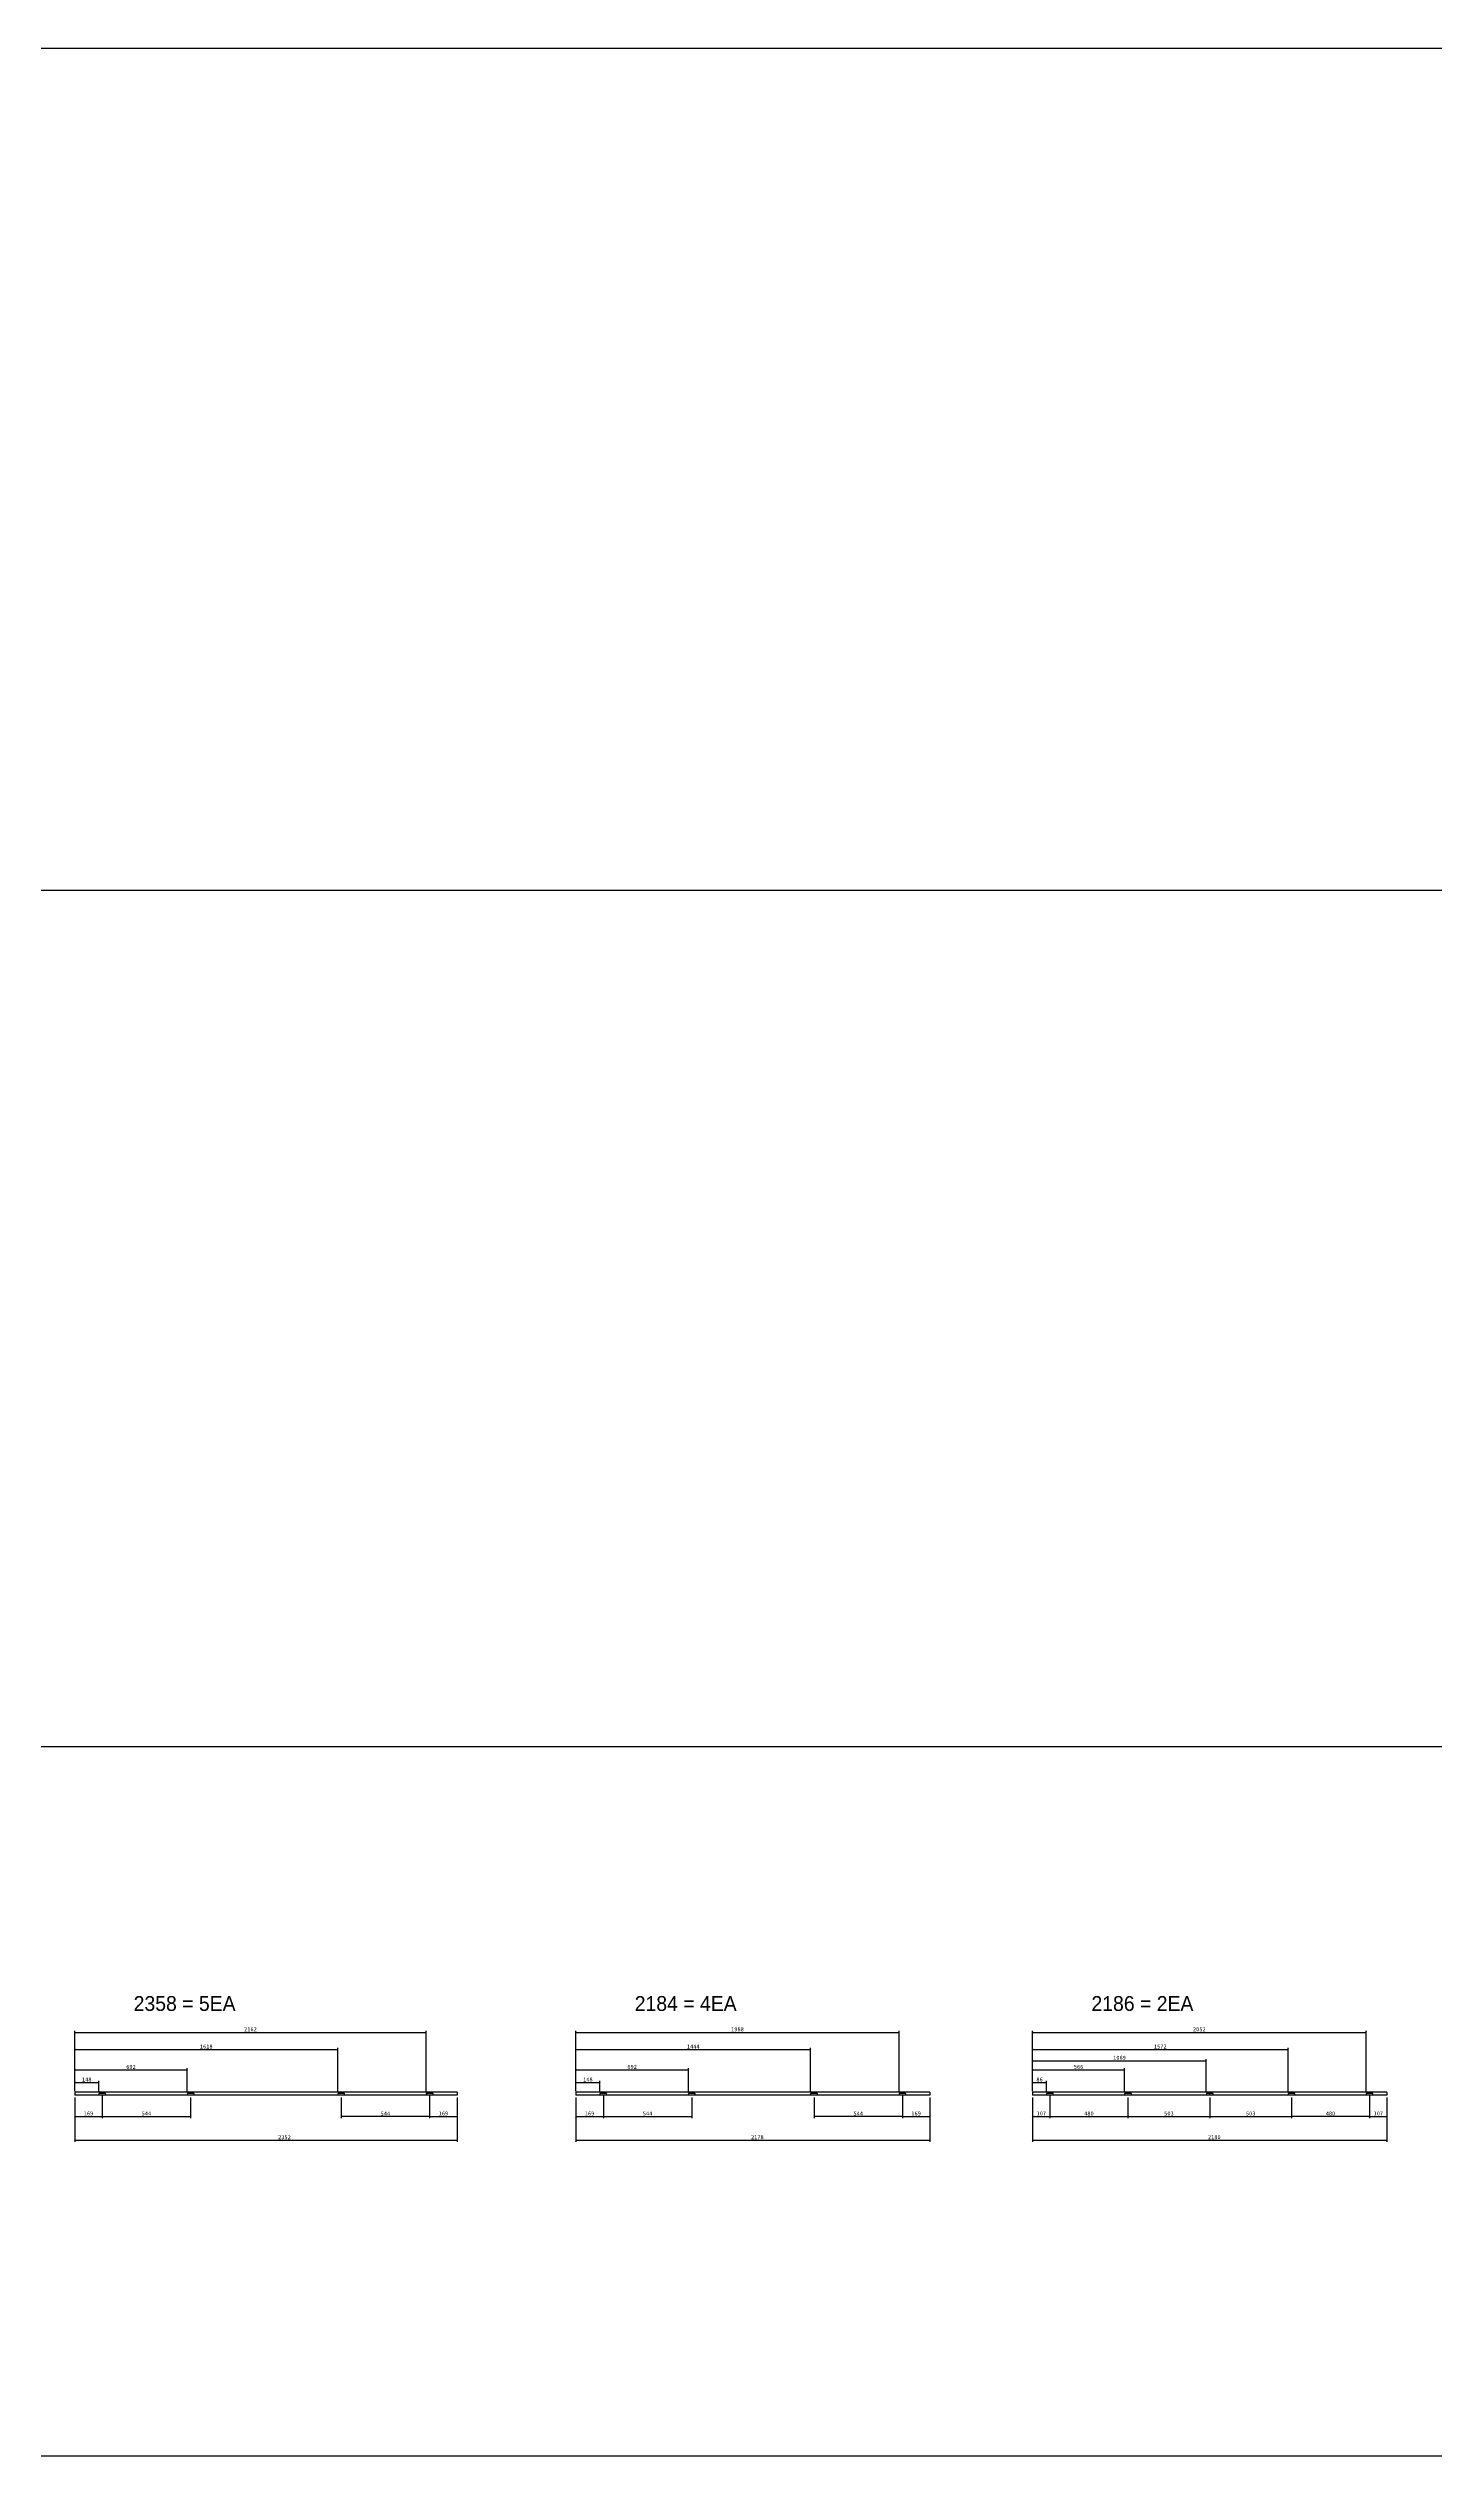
# Model space of a CAD drawing. Header units: millimetres. Extents: x -44117 to 256353, y -2095463 to 65325.
# Drawn here: x 121031 to 129561, y -1049997 to -1035185 of the extents above; entities that cross this region are included whole.
import ezdxf

# ---------------------------------------------------------------- set-up
doc = ezdxf.new("R2010")
doc.units = ezdxf.units.MM
doc.header["$LTSCALE"] = 10
doc.dimstyles.new('ISO-25', dxfattribs={"dimtxt": 2.5, "dimasz": 2.5, "dimexe": 1, "dimexo": 1, "dimtad": 1, "dimtxsty": 'Standard', "dimblk": 'ARCHTICK', "dimcen": 2.5, "dimadec": 0, "dimazin": 0, "dimtfac": 1, "dimtmove": 0, "dimatfit": 3, "dimfxl": 0, "dimarcsym": 0})

# ---------------------------------------------------------------- blocks, each defined once
blk = doc.blocks.new('_ArchTick')
at = {"color": 0, "linetype": 'ByBlock', "const_width": 0.15}
blk.add_lwpolyline([(-0.5, -0.5), (0.5, 0.5)], dxfattribs=at)
blk = doc.blocks.new('*D7047')
at = {"color": 0, "lineweight": -2}
for p, q in [((121194, -1047793), (121194, -1048066)), ((123546, -1047793), (123546, -1048066)), ((121194, -1048056), (123546, -1048056))]:
    blk.add_line(p, q, dxfattribs=at)
at = {"layer": 'Defpoints', "color": 0}
for p in [(121194, -1047778), (123546, -1047778), (123546, -1048056)]:
    blk.add_point(p, dxfattribs=at)
at = {"color": 0, "lineweight": -2, "xscale": 10, "yscale": 10, "zscale": 10, "rotation": 180}
blk.add_blockref('_ArchTick', (121194, -1048056), dxfattribs=at)
at = {"color": 0, "lineweight": -2, "xscale": 10, "yscale": 10, "zscale": 10}
blk.add_blockref('_ArchTick', (123546, -1048056), dxfattribs=at)
at = {"color": 0, "insert": (122484, -1048037), "char_height": 25, "attachment_point": 5}
blk.add_mtext('2352', dxfattribs=at)
blk = doc.blocks.new('*D7048')
at = {"color": 0, "lineweight": -2}
for p, q in [((121194, -1047793), (121194, -1047920)), ((121363, -1047782), (121363, -1047920)), ((121194, -1047910), (121363, -1047910))]:
    blk.add_line(p, q, dxfattribs=at)
at = {"layer": 'Defpoints', "color": 0}
for p in [(121194, -1047778), (121363, -1047767), (121363, -1047910)]:
    blk.add_point(p, dxfattribs=at)
at = {"color": 0, "lineweight": -2, "xscale": 10, "yscale": 10, "zscale": 10, "rotation": 180}
blk.add_blockref('_ArchTick', (121194, -1047910), dxfattribs=at)
at = {"color": 0, "lineweight": -2, "xscale": 10, "yscale": 10, "zscale": 10}
blk.add_blockref('_ArchTick', (121363, -1047910), dxfattribs=at)
at = {"color": 0, "insert": (121279, -1047891), "char_height": 25, "attachment_point": 5}
blk.add_mtext('169', dxfattribs=at)
blk = doc.blocks.new('*D7049')
at = {"color": 0, "lineweight": -2}
for p, q in [((123377, -1047782), (123377, -1047920)), ((123546, -1047793), (123546, -1047920)), ((123377, -1047910), (123546, -1047910))]:
    blk.add_line(p, q, dxfattribs=at)
at = {"layer": 'Defpoints', "color": 0}
for p in [(123377, -1047767), (123546, -1047778), (123546, -1047910)]:
    blk.add_point(p, dxfattribs=at)
at = {"color": 0, "lineweight": -2, "xscale": 10, "yscale": 10, "zscale": 10, "rotation": 180}
blk.add_blockref('_ArchTick', (123377, -1047910), dxfattribs=at)
at = {"color": 0, "lineweight": -2, "xscale": 10, "yscale": 10, "zscale": 10}
blk.add_blockref('_ArchTick', (123546, -1047910), dxfattribs=at)
at = {"color": 0, "insert": (123462, -1047891), "char_height": 25, "attachment_point": 5}
blk.add_mtext('169', dxfattribs=at)
blk = doc.blocks.new('*D7050')
at = {"color": 0, "lineweight": -2}
for p, q in [((121363, -1047792), (121363, -1047920)), ((121907, -1047792), (121907, -1047920)), ((121363, -1047910), (121907, -1047910))]:
    blk.add_line(p, q, dxfattribs=at)
at = {"layer": 'Defpoints', "color": 0}
for p in [(121363, -1047777), (121907, -1047777), (121907, -1047910)]:
    blk.add_point(p, dxfattribs=at)
at = {"color": 0, "lineweight": -2, "xscale": 10, "yscale": 10, "zscale": 10, "rotation": 180}
blk.add_blockref('_ArchTick', (121363, -1047910), dxfattribs=at)
at = {"color": 0, "lineweight": -2, "xscale": 10, "yscale": 10, "zscale": 10}
blk.add_blockref('_ArchTick', (121907, -1047910), dxfattribs=at)
at = {"color": 0, "insert": (121635, -1047891), "char_height": 25, "attachment_point": 5}
blk.add_mtext('544', dxfattribs=at)
blk = doc.blocks.new('*D7051')
at = {"color": 0, "lineweight": -2}
for p, q in [((122833, -1047792), (122833, -1047920)), ((123377, -1047792), (123377, -1047920)), ((123377, -1047910), (122833, -1047910))]:
    blk.add_line(p, q, dxfattribs=at)
at = {"layer": 'Defpoints', "color": 0}
for p in [(122833, -1047777), (123377, -1047777), (122833, -1047910)]:
    blk.add_point(p, dxfattribs=at)
at = {"color": 0, "lineweight": -2, "xscale": 10, "yscale": 10, "zscale": 10, "rotation": 180}
blk.add_blockref('_ArchTick', (122833, -1047910), dxfattribs=at)
at = {"color": 0, "lineweight": -2, "xscale": 10, "yscale": 10, "zscale": 10}
blk.add_blockref('_ArchTick', (123377, -1047910), dxfattribs=at)
at = {"color": 0, "insert": (123105, -1047891), "char_height": 25, "attachment_point": 5}
blk.add_mtext('544', dxfattribs=at)
blk = doc.blocks.new('*D7052')
at = {"color": 0, "lineweight": -2}
for p, q in [((121194, -1047746), (121194, -1047691)), ((121194, -1047701), (121342, -1047701)), ((121342, -1047757), (121342, -1047691))]:
    blk.add_line(p, q, dxfattribs=at)
at = {"layer": 'Defpoints', "color": 0}
for p in [(121194, -1047761), (121342, -1047701), (121342, -1047772)]:
    blk.add_point(p, dxfattribs=at)
at = {"color": 0, "lineweight": -2, "xscale": 10, "yscale": 10, "zscale": 10, "rotation": 180}
blk.add_blockref('_ArchTick', (121194, -1047701), dxfattribs=at)
at = {"color": 0, "lineweight": -2, "xscale": 10, "yscale": 10, "zscale": 10}
blk.add_blockref('_ArchTick', (121342, -1047701), dxfattribs=at)
at = {"color": 0, "insert": (121268, -1047682), "char_height": 25, "attachment_point": 5}
blk.add_mtext('148', dxfattribs=at)
blk = doc.blocks.new('*D7053')
at = {"color": 0, "lineweight": -2}
for p, q in [((121194, -1047746), (121194, -1047613)), ((121194, -1047623), (121886, -1047623)), ((121886, -1047757), (121886, -1047613))]:
    blk.add_line(p, q, dxfattribs=at)
at = {"layer": 'Defpoints', "color": 0}
for p in [(121886, -1047623), (121194, -1047761), (121886, -1047772)]:
    blk.add_point(p, dxfattribs=at)
at = {"color": 0, "lineweight": -2, "xscale": 10, "yscale": 10, "zscale": 10, "rotation": 180}
blk.add_blockref('_ArchTick', (121194, -1047623), dxfattribs=at)
at = {"color": 0, "lineweight": -2, "xscale": 10, "yscale": 10, "zscale": 10}
blk.add_blockref('_ArchTick', (121886, -1047623), dxfattribs=at)
at = {"color": 0, "insert": (121540, -1047604), "char_height": 25, "attachment_point": 5}
blk.add_mtext('692', dxfattribs=at)
blk = doc.blocks.new('*D7054')
at = {"color": 0, "lineweight": -2}
for p, q in [((121194, -1047754), (121194, -1047488)), ((121194, -1047498), (122812, -1047498)), ((122812, -1047757), (122812, -1047488))]:
    blk.add_line(p, q, dxfattribs=at)
at = {"layer": 'Defpoints', "color": 0}
for p in [(122812, -1047498), (121194, -1047769), (122812, -1047772)]:
    blk.add_point(p, dxfattribs=at)
at = {"color": 0, "lineweight": -2, "xscale": 10, "yscale": 10, "zscale": 10, "rotation": 180}
blk.add_blockref('_ArchTick', (121194, -1047498), dxfattribs=at)
at = {"color": 0, "lineweight": -2, "xscale": 10, "yscale": 10, "zscale": 10}
blk.add_blockref('_ArchTick', (122812, -1047498), dxfattribs=at)
at = {"color": 0, "insert": (122003, -1047479), "char_height": 25, "attachment_point": 5}
blk.add_mtext('1618', dxfattribs=at)
blk = doc.blocks.new('*D7055')
at = {"color": 0, "lineweight": -2}
for p, q in [((121194, -1047754), (121194, -1047382)), ((121194, -1047392), (123356, -1047392)), ((123356, -1047757), (123356, -1047382))]:
    blk.add_line(p, q, dxfattribs=at)
at = {"layer": 'Defpoints', "color": 0}
for p in [(123356, -1047392), (121194, -1047769), (123356, -1047772)]:
    blk.add_point(p, dxfattribs=at)
at = {"color": 0, "lineweight": -2, "xscale": 10, "yscale": 10, "zscale": 10, "rotation": 180}
blk.add_blockref('_ArchTick', (121194, -1047392), dxfattribs=at)
at = {"color": 0, "lineweight": -2, "xscale": 10, "yscale": 10, "zscale": 10}
blk.add_blockref('_ArchTick', (123356, -1047392), dxfattribs=at)
at = {"color": 0, "insert": (122275, -1047373), "char_height": 25, "attachment_point": 5}
blk.add_mtext('2162', dxfattribs=at)
blk = doc.blocks.new('*D7056')
at = {"color": 0, "lineweight": -2}
for p, q in [((124277, -1047793), (124277, -1048066)), ((126455, -1047793), (126455, -1048066)), ((124277, -1048056), (126455, -1048056))]:
    blk.add_line(p, q, dxfattribs=at)
at = {"layer": 'Defpoints', "color": 0}
for p in [(124277, -1047778), (126455, -1047778), (126455, -1048056)]:
    blk.add_point(p, dxfattribs=at)
at = {"color": 0, "lineweight": -2, "xscale": 10, "yscale": 10, "zscale": 10, "rotation": 180}
blk.add_blockref('_ArchTick', (124277, -1048056), dxfattribs=at)
at = {"color": 0, "lineweight": -2, "xscale": 10, "yscale": 10, "zscale": 10}
blk.add_blockref('_ArchTick', (126455, -1048056), dxfattribs=at)
at = {"color": 0, "insert": (125393, -1048037), "char_height": 25, "attachment_point": 5}
blk.add_mtext('2178', dxfattribs=at)
blk = doc.blocks.new('*D7057')
at = {"color": 0, "lineweight": -2}
for p, q in [((124277, -1047793), (124277, -1047920)), ((124446, -1047782), (124446, -1047920)), ((124277, -1047910), (124446, -1047910))]:
    blk.add_line(p, q, dxfattribs=at)
at = {"layer": 'Defpoints', "color": 0}
for p in [(124277, -1047778), (124446, -1047767), (124446, -1047910)]:
    blk.add_point(p, dxfattribs=at)
at = {"color": 0, "lineweight": -2, "xscale": 10, "yscale": 10, "zscale": 10, "rotation": 180}
blk.add_blockref('_ArchTick', (124277, -1047910), dxfattribs=at)
at = {"color": 0, "lineweight": -2, "xscale": 10, "yscale": 10, "zscale": 10}
blk.add_blockref('_ArchTick', (124446, -1047910), dxfattribs=at)
at = {"color": 0, "insert": (124361, -1047891), "char_height": 25, "attachment_point": 5}
blk.add_mtext('169', dxfattribs=at)
blk = doc.blocks.new('*D7058')
at = {"color": 0, "lineweight": -2}
for p, q in [((126286, -1047782), (126286, -1047920)), ((126455, -1047793), (126455, -1047920)), ((126286, -1047910), (126455, -1047910))]:
    blk.add_line(p, q, dxfattribs=at)
at = {"layer": 'Defpoints', "color": 0}
for p in [(126286, -1047767), (126455, -1047778), (126455, -1047910)]:
    blk.add_point(p, dxfattribs=at)
at = {"color": 0, "lineweight": -2, "xscale": 10, "yscale": 10, "zscale": 10, "rotation": 180}
blk.add_blockref('_ArchTick', (126286, -1047910), dxfattribs=at)
at = {"color": 0, "lineweight": -2, "xscale": 10, "yscale": 10, "zscale": 10}
blk.add_blockref('_ArchTick', (126455, -1047910), dxfattribs=at)
at = {"color": 0, "insert": (126370, -1047891), "char_height": 25, "attachment_point": 5}
blk.add_mtext('169', dxfattribs=at)
blk = doc.blocks.new('*D7059')
at = {"color": 0, "lineweight": -2}
for p, q in [((124446, -1047792), (124446, -1047920)), ((124990, -1047792), (124990, -1047920)), ((124446, -1047910), (124990, -1047910))]:
    blk.add_line(p, q, dxfattribs=at)
at = {"layer": 'Defpoints', "color": 0}
for p in [(124446, -1047777), (124990, -1047777), (124990, -1047910)]:
    blk.add_point(p, dxfattribs=at)
at = {"color": 0, "lineweight": -2, "xscale": 10, "yscale": 10, "zscale": 10, "rotation": 180}
blk.add_blockref('_ArchTick', (124446, -1047910), dxfattribs=at)
at = {"color": 0, "lineweight": -2, "xscale": 10, "yscale": 10, "zscale": 10}
blk.add_blockref('_ArchTick', (124990, -1047910), dxfattribs=at)
at = {"color": 0, "insert": (124718, -1047891), "char_height": 25, "attachment_point": 5}
blk.add_mtext('544', dxfattribs=at)
blk = doc.blocks.new('*D7060')
at = {"color": 0, "lineweight": -2}
for p, q in [((125742, -1047792), (125742, -1047920)), ((126286, -1047792), (126286, -1047920)), ((126286, -1047910), (125742, -1047910))]:
    blk.add_line(p, q, dxfattribs=at)
at = {"layer": 'Defpoints', "color": 0}
for p in [(125742, -1047777), (126286, -1047777), (125742, -1047910)]:
    blk.add_point(p, dxfattribs=at)
at = {"color": 0, "lineweight": -2, "xscale": 10, "yscale": 10, "zscale": 10, "rotation": 180}
blk.add_blockref('_ArchTick', (125742, -1047910), dxfattribs=at)
at = {"color": 0, "lineweight": -2, "xscale": 10, "yscale": 10, "zscale": 10}
blk.add_blockref('_ArchTick', (126286, -1047910), dxfattribs=at)
at = {"color": 0, "insert": (126014, -1047891), "char_height": 25, "attachment_point": 5}
blk.add_mtext('544', dxfattribs=at)
blk = doc.blocks.new('*D7061')
at = {"color": 0, "lineweight": -2}
for p, q in [((124277, -1047746), (124277, -1047691)), ((124277, -1047701), (124425, -1047701)), ((124425, -1047757), (124425, -1047691))]:
    blk.add_line(p, q, dxfattribs=at)
at = {"layer": 'Defpoints', "color": 0}
for p in [(124277, -1047761), (124425, -1047701), (124425, -1047772)]:
    blk.add_point(p, dxfattribs=at)
at = {"color": 0, "lineweight": -2, "xscale": 10, "yscale": 10, "zscale": 10, "rotation": 180}
blk.add_blockref('_ArchTick', (124277, -1047701), dxfattribs=at)
at = {"color": 0, "lineweight": -2, "xscale": 10, "yscale": 10, "zscale": 10}
blk.add_blockref('_ArchTick', (124425, -1047701), dxfattribs=at)
at = {"color": 0, "insert": (124351, -1047682), "char_height": 25, "attachment_point": 5}
blk.add_mtext('148', dxfattribs=at)
blk = doc.blocks.new('*D7062')
at = {"color": 0, "lineweight": -2}
for p, q in [((124277, -1047746), (124277, -1047613)), ((124277, -1047623), (124969, -1047623)), ((124969, -1047757), (124969, -1047613))]:
    blk.add_line(p, q, dxfattribs=at)
at = {"layer": 'Defpoints', "color": 0}
for p in [(124969, -1047623), (124277, -1047761), (124969, -1047772)]:
    blk.add_point(p, dxfattribs=at)
at = {"color": 0, "lineweight": -2, "xscale": 10, "yscale": 10, "zscale": 10, "rotation": 180}
blk.add_blockref('_ArchTick', (124277, -1047623), dxfattribs=at)
at = {"color": 0, "lineweight": -2, "xscale": 10, "yscale": 10, "zscale": 10}
blk.add_blockref('_ArchTick', (124969, -1047623), dxfattribs=at)
at = {"color": 0, "insert": (124623, -1047604), "char_height": 25, "attachment_point": 5}
blk.add_mtext('692', dxfattribs=at)
blk = doc.blocks.new('*D7063')
at = {"color": 0, "lineweight": -2}
for p, q in [((124277, -1047754), (124277, -1047488)), ((124277, -1047498), (125721, -1047498)), ((125721, -1047757), (125721, -1047488))]:
    blk.add_line(p, q, dxfattribs=at)
at = {"layer": 'Defpoints', "color": 0}
for p in [(125721, -1047498), (124277, -1047769), (125721, -1047772)]:
    blk.add_point(p, dxfattribs=at)
at = {"color": 0, "lineweight": -2, "xscale": 10, "yscale": 10, "zscale": 10, "rotation": 180}
blk.add_blockref('_ArchTick', (124277, -1047498), dxfattribs=at)
at = {"color": 0, "lineweight": -2, "xscale": 10, "yscale": 10, "zscale": 10}
blk.add_blockref('_ArchTick', (125721, -1047498), dxfattribs=at)
at = {"color": 0, "insert": (124999, -1047479), "char_height": 25, "attachment_point": 5}
blk.add_mtext('1444', dxfattribs=at)
blk = doc.blocks.new('*D7064')
at = {"color": 0, "lineweight": -2}
for p, q in [((124277, -1047754), (124277, -1047382)), ((124277, -1047392), (126265, -1047392)), ((126265, -1047757), (126265, -1047382))]:
    blk.add_line(p, q, dxfattribs=at)
at = {"layer": 'Defpoints', "color": 0}
for p in [(126265, -1047392), (124277, -1047769), (126265, -1047772)]:
    blk.add_point(p, dxfattribs=at)
at = {"color": 0, "lineweight": -2, "xscale": 10, "yscale": 10, "zscale": 10, "rotation": 180}
blk.add_blockref('_ArchTick', (124277, -1047392), dxfattribs=at)
at = {"color": 0, "lineweight": -2, "xscale": 10, "yscale": 10, "zscale": 10}
blk.add_blockref('_ArchTick', (126265, -1047392), dxfattribs=at)
at = {"color": 0, "insert": (125271, -1047373), "char_height": 25, "attachment_point": 5}
blk.add_mtext('1988', dxfattribs=at)
blk = doc.blocks.new('*D7065')
at = {"color": 0, "lineweight": -2}
for p, q in [((127086, -1047793), (127086, -1048066)), ((129266, -1047793), (129266, -1048066)), ((127086, -1048056), (129266, -1048056))]:
    blk.add_line(p, q, dxfattribs=at)
at = {"layer": 'Defpoints', "color": 0}
for p in [(127086, -1047778), (129266, -1047778), (129266, -1048056)]:
    blk.add_point(p, dxfattribs=at)
at = {"color": 0, "lineweight": -2, "xscale": 10, "yscale": 10, "zscale": 10, "rotation": 180}
blk.add_blockref('_ArchTick', (127086, -1048056), dxfattribs=at)
at = {"color": 0, "lineweight": -2, "xscale": 10, "yscale": 10, "zscale": 10}
blk.add_blockref('_ArchTick', (129266, -1048056), dxfattribs=at)
at = {"color": 0, "insert": (128204, -1048037), "char_height": 25, "attachment_point": 5}
blk.add_mtext('2180', dxfattribs=at)
blk = doc.blocks.new('*D7066')
at = {"color": 0, "lineweight": -2}
for p, q in [((127086, -1047793), (127086, -1047920)), ((127193, -1047782), (127193, -1047920)), ((127086, -1047910), (127193, -1047910))]:
    blk.add_line(p, q, dxfattribs=at)
at = {"layer": 'Defpoints', "color": 0}
for p in [(127086, -1047778), (127193, -1047767), (127193, -1047910)]:
    blk.add_point(p, dxfattribs=at)
at = {"color": 0, "lineweight": -2, "xscale": 10, "yscale": 10, "zscale": 10, "rotation": 180}
blk.add_blockref('_ArchTick', (127086, -1047910), dxfattribs=at)
at = {"color": 0, "lineweight": -2, "xscale": 10, "yscale": 10, "zscale": 10}
blk.add_blockref('_ArchTick', (127193, -1047910), dxfattribs=at)
at = {"color": 0, "insert": (127140, -1047891), "char_height": 25, "attachment_point": 5}
blk.add_mtext('107', dxfattribs=at)
blk = doc.blocks.new('*D7067')
at = {"color": 0, "lineweight": -2}
for p, q in [((129159, -1047782), (129159, -1047920)), ((129266, -1047793), (129266, -1047920)), ((129159, -1047910), (129266, -1047910))]:
    blk.add_line(p, q, dxfattribs=at)
at = {"layer": 'Defpoints', "color": 0}
for p in [(129159, -1047767), (129266, -1047778), (129266, -1047910)]:
    blk.add_point(p, dxfattribs=at)
at = {"color": 0, "lineweight": -2, "xscale": 10, "yscale": 10, "zscale": 10, "rotation": 180}
blk.add_blockref('_ArchTick', (129159, -1047910), dxfattribs=at)
at = {"color": 0, "lineweight": -2, "xscale": 10, "yscale": 10, "zscale": 10}
blk.add_blockref('_ArchTick', (129266, -1047910), dxfattribs=at)
at = {"color": 0, "insert": (129213, -1047891), "char_height": 25, "attachment_point": 5}
blk.add_mtext('107', dxfattribs=at)
blk = doc.blocks.new('*D7068')
at = {"color": 0, "lineweight": -2}
for p, q in [((127193, -1047792), (127193, -1047920)), ((127673, -1047792), (127673, -1047920)), ((127193, -1047910), (127673, -1047910))]:
    blk.add_line(p, q, dxfattribs=at)
at = {"layer": 'Defpoints', "color": 0}
for p in [(127193, -1047777), (127673, -1047777), (127673, -1047910)]:
    blk.add_point(p, dxfattribs=at)
at = {"color": 0, "lineweight": -2, "xscale": 10, "yscale": 10, "zscale": 10, "rotation": 180}
blk.add_blockref('_ArchTick', (127193, -1047910), dxfattribs=at)
at = {"color": 0, "lineweight": -2, "xscale": 10, "yscale": 10, "zscale": 10}
blk.add_blockref('_ArchTick', (127673, -1047910), dxfattribs=at)
at = {"color": 0, "insert": (127433, -1047891), "char_height": 25, "attachment_point": 5}
blk.add_mtext('480', dxfattribs=at)
blk = doc.blocks.new('*D7069')
at = {"color": 0, "lineweight": -2}
for p, q in [((128679, -1047792), (128679, -1047920)), ((129159, -1047792), (129159, -1047920)), ((129159, -1047910), (128679, -1047910))]:
    blk.add_line(p, q, dxfattribs=at)
at = {"layer": 'Defpoints', "color": 0}
for p in [(128679, -1047777), (129159, -1047777), (128679, -1047910)]:
    blk.add_point(p, dxfattribs=at)
at = {"color": 0, "lineweight": -2, "xscale": 10, "yscale": 10, "zscale": 10, "rotation": 180}
blk.add_blockref('_ArchTick', (128679, -1047910), dxfattribs=at)
at = {"color": 0, "lineweight": -2, "xscale": 10, "yscale": 10, "zscale": 10}
blk.add_blockref('_ArchTick', (129159, -1047910), dxfattribs=at)
at = {"color": 0, "insert": (128919, -1047891), "char_height": 25, "attachment_point": 5}
blk.add_mtext('480', dxfattribs=at)
blk = doc.blocks.new('*D7070')
at = {"color": 0, "lineweight": -2}
for p, q in [((127086, -1047746), (127086, -1047691)), ((127086, -1047701), (127172, -1047701)), ((127172, -1047757), (127172, -1047691))]:
    blk.add_line(p, q, dxfattribs=at)
at = {"layer": 'Defpoints', "color": 0}
for p in [(127086, -1047761), (127172, -1047701), (127172, -1047772)]:
    blk.add_point(p, dxfattribs=at)
at = {"color": 0, "lineweight": -2, "xscale": 10, "yscale": 10, "zscale": 10, "rotation": 180}
blk.add_blockref('_ArchTick', (127086, -1047701), dxfattribs=at)
at = {"color": 0, "lineweight": -2, "xscale": 10, "yscale": 10, "zscale": 10}
blk.add_blockref('_ArchTick', (127172, -1047701), dxfattribs=at)
at = {"color": 0, "insert": (127129, -1047682), "char_height": 25, "attachment_point": 5}
blk.add_mtext('86', dxfattribs=at)
blk = doc.blocks.new('*D7071')
at = {"color": 0, "lineweight": -2}
for p, q in [((127086, -1047746), (127086, -1047613)), ((127086, -1047623), (127652, -1047623)), ((127652, -1047757), (127652, -1047613))]:
    blk.add_line(p, q, dxfattribs=at)
at = {"layer": 'Defpoints', "color": 0}
for p in [(127652, -1047623), (127086, -1047761), (127652, -1047772)]:
    blk.add_point(p, dxfattribs=at)
at = {"color": 0, "lineweight": -2, "xscale": 10, "yscale": 10, "zscale": 10, "rotation": 180}
blk.add_blockref('_ArchTick', (127086, -1047623), dxfattribs=at)
at = {"color": 0, "lineweight": -2, "xscale": 10, "yscale": 10, "zscale": 10}
blk.add_blockref('_ArchTick', (127652, -1047623), dxfattribs=at)
at = {"color": 0, "insert": (127369, -1047604), "char_height": 25, "attachment_point": 5}
blk.add_mtext('566', dxfattribs=at)
blk = doc.blocks.new('*D7072')
at = {"color": 0, "lineweight": -2}
for p, q in [((127086, -1047754), (127086, -1047488)), ((127086, -1047498), (128658, -1047498)), ((128658, -1047757), (128658, -1047488))]:
    blk.add_line(p, q, dxfattribs=at)
at = {"layer": 'Defpoints', "color": 0}
for p in [(128658, -1047498), (127086, -1047769), (128658, -1047772)]:
    blk.add_point(p, dxfattribs=at)
at = {"color": 0, "lineweight": -2, "xscale": 10, "yscale": 10, "zscale": 10, "rotation": 180}
blk.add_blockref('_ArchTick', (127086, -1047498), dxfattribs=at)
at = {"color": 0, "lineweight": -2, "xscale": 10, "yscale": 10, "zscale": 10}
blk.add_blockref('_ArchTick', (128658, -1047498), dxfattribs=at)
at = {"color": 0, "insert": (127872, -1047479), "char_height": 25, "attachment_point": 5}
blk.add_mtext('1572', dxfattribs=at)
blk = doc.blocks.new('*D7073')
at = {"color": 0, "lineweight": -2}
for p, q in [((127086, -1047754), (127086, -1047382)), ((127086, -1047392), (129138, -1047392)), ((129138, -1047757), (129138, -1047382))]:
    blk.add_line(p, q, dxfattribs=at)
at = {"layer": 'Defpoints', "color": 0}
for p in [(129138, -1047392), (127086, -1047769), (129138, -1047772)]:
    blk.add_point(p, dxfattribs=at)
at = {"color": 0, "lineweight": -2, "xscale": 10, "yscale": 10, "zscale": 10, "rotation": 180}
blk.add_blockref('_ArchTick', (127086, -1047392), dxfattribs=at)
at = {"color": 0, "lineweight": -2, "xscale": 10, "yscale": 10, "zscale": 10}
blk.add_blockref('_ArchTick', (129138, -1047392), dxfattribs=at)
at = {"color": 0, "insert": (128112, -1047373), "char_height": 25, "attachment_point": 5}
blk.add_mtext('2052', dxfattribs=at)
blk = doc.blocks.new('*D7074')
at = {"color": 0, "lineweight": -2}
for p, q in [((127673, -1047792), (127673, -1047920)), ((128176, -1047793), (128176, -1047920)), ((127673, -1047910), (128176, -1047910))]:
    blk.add_line(p, q, dxfattribs=at)
at = {"layer": 'Defpoints', "color": 0}
for p in [(127673, -1047777), (128176, -1047778), (128176, -1047910)]:
    blk.add_point(p, dxfattribs=at)
at = {"color": 0, "lineweight": -2, "xscale": 10, "yscale": 10, "zscale": 10, "rotation": 180}
blk.add_blockref('_ArchTick', (127673, -1047910), dxfattribs=at)
at = {"color": 0, "lineweight": -2, "xscale": 10, "yscale": 10, "zscale": 10}
blk.add_blockref('_ArchTick', (128176, -1047910), dxfattribs=at)
at = {"color": 0, "insert": (127925, -1047891), "char_height": 25, "attachment_point": 5}
blk.add_mtext('503', dxfattribs=at)
blk = doc.blocks.new('*D7075')
at = {"color": 0, "lineweight": -2}
for p, q in [((128176, -1047793), (128176, -1047920)), ((128679, -1047792), (128679, -1047920)), ((128176, -1047910), (128679, -1047910))]:
    blk.add_line(p, q, dxfattribs=at)
at = {"layer": 'Defpoints', "color": 0}
for p in [(128176, -1047778), (128679, -1047777), (128679, -1047910)]:
    blk.add_point(p, dxfattribs=at)
at = {"color": 0, "lineweight": -2, "xscale": 10, "yscale": 10, "zscale": 10, "rotation": 180}
blk.add_blockref('_ArchTick', (128176, -1047910), dxfattribs=at)
at = {"color": 0, "lineweight": -2, "xscale": 10, "yscale": 10, "zscale": 10}
blk.add_blockref('_ArchTick', (128679, -1047910), dxfattribs=at)
at = {"color": 0, "insert": (128428, -1047891), "char_height": 25, "attachment_point": 5}
blk.add_mtext('503', dxfattribs=at)
blk = doc.blocks.new('*D7076')
at = {"color": 0, "lineweight": -2}
for p, q in [((127086, -1047754), (127086, -1047557)), ((127086, -1047567), (128155, -1047567)), ((128155, -1047757), (128155, -1047557))]:
    blk.add_line(p, q, dxfattribs=at)
at = {"layer": 'Defpoints', "color": 0}
for p in [(128155, -1047567), (127086, -1047769), (128155, -1047772)]:
    blk.add_point(p, dxfattribs=at)
at = {"color": 0, "lineweight": -2, "xscale": 10, "yscale": 10, "zscale": 10, "rotation": 180}
blk.add_blockref('_ArchTick', (127086, -1047567), dxfattribs=at)
at = {"color": 0, "lineweight": -2, "xscale": 10, "yscale": 10, "zscale": 10}
blk.add_blockref('_ArchTick', (128155, -1047567), dxfattribs=at)
at = {"color": 0, "insert": (127621, -1047548), "char_height": 25, "attachment_point": 5}
blk.add_mtext('1069', dxfattribs=at)

msp = doc.modelspace()

# ---------------------------------------------------------------- linework, layer by layer
at = {"color": 1}
for p, q in [((104302.82932, -1035185.02714), (196571.97618, -1035185.02714)), ((104302.82932, -1035185.02714), (196571.97618, -1035185.02714)), ((104302.82932, -1035185.02714), (196571.97618, -1035185.02714)), ((104302.82932, -1035185.02714), (196571.97618, -1035185.02714)), ((104302.82932, -1035185.02714), (196571.97618, -1035185.02714)), ((104302.82932, -1035185.02714), (196571.97618, -1035185.02714)), ((104302.82932, -1035185.02714), (196571.97618, -1035185.02714)), ((104302.82932, -1035185.02714), (196571.97618, -1035185.02714)), ((104302.82932, -1035185.02714), (196571.97618, -1035185.02714)), ((104302.82932, -1035185.02714), (196571.97618, -1035185.02714)), ((104302.82932, -1040365.55011), (196571.97618, -1040365.55011)), ((104302.82932, -1040365.55011), (196571.97618, -1040365.55011)), ((104302.82932, -1040365.55011), (196571.97618, -1040365.55011)), ((104302.82932, -1040365.55011), (196571.97618, -1040365.55011)), ((104302.82932, -1040365.55011), (196571.97618, -1040365.55011)), ((104302.82932, -1040365.55011), (196571.97618, -1040365.55011)), ((104302.82932, -1040365.55011), (196571.97618, -1040365.55011)), ((104302.82932, -1040365.55011), (196571.97618, -1040365.55011)), ((104302.82932, -1040365.55011), (196571.97618, -1040365.55011)), ((104302.82932, -1040365.55011), (196571.97618, -1040365.55011)), ((104302.82932, -1045632.70649), (196571.97618, -1045632.70649)), ((104302.82932, -1045632.70649), (196571.97618, -1045632.70649)), ((104302.82932, -1045632.70649), (196571.97618, -1045632.70649)), ((104302.82932, -1045632.70649), (196571.97618, -1045632.70649)), ((104302.82932, -1045632.70649), (196571.97618, -1045632.70649)), ((104302.82932, -1045632.70649), (196571.97618, -1045632.70649)), ((104302.82932, -1045632.70649), (196571.97618, -1045632.70649)), ((104302.82932, -1045632.70649), (196571.97618, -1045632.70649)), ((104302.82932, -1045632.70649), (196571.97618, -1045632.70649)), ((104302.82932, -1045632.70649), (196571.97618, -1045632.70649)), ((104302.82932, -1049997.16342), (196571.97618, -1049997.16342)), ((104302.82932, -1049997.16342), (196571.97618, -1049997.16342)), ((104302.82932, -1049997.16342), (196571.97618, -1049997.16342)), ((104302.82932, -1049997.16342), (196571.97618, -1049997.16342)), ((104302.82932, -1049997.16342), (196571.97618, -1049997.16342)), ((104302.82932, -1049997.16342), (196571.97618, -1049997.16342)), ((104302.82932, -1049997.16342), (196571.97618, -1049997.16342)), ((104302.82932, -1049997.16342), (196571.97618, -1049997.16342)), ((104302.82932, -1049997.16342), (196571.97618, -1049997.16342)), ((104302.82932, -1049997.16342), (196571.97618, -1049997.16342))]:
    msp.add_line(p, q, dxfattribs=at)
at = {"linetype": 'Continuous'}
for p, q in [((123546.37477, -1047759.39263), (121194.36998, -1047759.39263)), ((123546.37477, -1047760.79263), (121194.36998, -1047760.79263)), ((123546.37477, -1047778.39263), (121194.36998, -1047778.39263)), ((126454.6272, -1047759.39263), (124276.62241, -1047759.39263)), ((126454.6272, -1047760.79263), (124276.62241, -1047760.79263)), ((126454.6272, -1047778.39263), (124276.62241, -1047778.39263)), ((129266.20556, -1047759.39263), (127086.20077, -1047759.39263)), ((129266.20556, -1047760.79263), (127086.20077, -1047760.79263)), ((129266.20556, -1047778.39263), (127086.20077, -1047778.39263))]:
    msp.add_line(p, q, dxfattribs=at)
for p, q in [((121194.36998, -1047759.39263), (121194.36998, -1047778.39263)), ((123546.37477, -1047759.39263), (123546.37477, -1047778.39263)), ((124276.62241, -1047759.39263), (124276.62241, -1047778.39263)), ((126454.6272, -1047759.39263), (126454.6272, -1047778.39263)), ((127086.20077, -1047759.39263), (127086.20077, -1047778.39263)), ((128176.20316, -1047778.39263), (128176.20316, -1047759.39263)), ((129266.20556, -1047759.39263), (129266.20556, -1047778.39263))]:
    msp.add_line(p, q)
at = {"color": 2, "linetype": 'Continuous'}
for points in [[(121342.37018, -1047771.99263), (121342.37018, -1047771.99263, 0.4142135624), (121347.37018, -1047776.99263), (121379.37018, -1047776.99263, 0.4142135624), (121384.37018, -1047771.99263), (121384.37018, -1047771.99263, 0.4142135624), (121379.37018, -1047766.99263), (121347.37018, -1047766.99263, 0.4142135624)], [(121886.37018, -1047771.99263), (121886.37018, -1047771.99263, 0.4142135624), (121891.37018, -1047776.99263), (121923.37018, -1047776.99263, 0.4142135624), (121928.37018, -1047771.99263), (121928.37018, -1047771.99263, 0.4142135624), (121923.37018, -1047766.99263), (121891.37018, -1047766.99263, 0.4142135624)], [(122812.37018, -1047771.99263), (122812.37018, -1047771.99263, 0.4142135624), (122817.37018, -1047776.99263), (122849.37018, -1047776.99263, 0.4142135624), (122854.37018, -1047771.99263), (122854.37018, -1047771.99263, 0.4142135624), (122849.37018, -1047766.99263), (122817.37018, -1047766.99263, 0.4142135624)], [(123356.37018, -1047771.99263), (123356.37018, -1047771.99263, 0.4142135624), (123361.37018, -1047776.99263), (123393.37018, -1047776.99263, 0.4142135624), (123398.37018, -1047771.99263), (123398.37018, -1047771.99263, 0.4142135624), (123393.37018, -1047766.99263), (123361.37018, -1047766.99263, 0.4142135624)], [(124424.62261, -1047771.99263), (124424.62261, -1047771.99263, 0.4142135624), (124429.62261, -1047776.99263), (124461.62261, -1047776.99263, 0.4142135624), (124466.62261, -1047771.99263), (124466.62261, -1047771.99263, 0.4142135624), (124461.62261, -1047766.99263), (124429.62261, -1047766.99263, 0.4142135624)], [(124968.62261, -1047771.99263), (124968.62261, -1047771.99263, 0.4142135624), (124973.62261, -1047776.99263), (125005.62261, -1047776.99263, 0.4142135624), (125010.62261, -1047771.99263), (125010.62261, -1047771.99263, 0.4142135624), (125005.62261, -1047766.99263), (124973.62261, -1047766.99263, 0.4142135624)], [(125720.62261, -1047771.99263), (125720.62261, -1047771.99263, 0.4142135624), (125725.62261, -1047776.99263), (125757.62261, -1047776.99263, 0.4142135624), (125762.62261, -1047771.99263), (125762.62261, -1047771.99263, 0.4142135624), (125757.62261, -1047766.99263), (125725.62261, -1047766.99263, 0.4142135624)], [(126264.62261, -1047771.99263), (126264.62261, -1047771.99263, 0.4142135624), (126269.62261, -1047776.99263), (126301.62261, -1047776.99263, 0.4142135624), (126306.62261, -1047771.99263), (126306.62261, -1047771.99263, 0.4142135624), (126301.62261, -1047766.99263), (126269.62261, -1047766.99263, 0.4142135624)], [(127172.20097, -1047771.99263), (127172.20097, -1047771.99263, 0.4142135624), (127177.20097, -1047776.99263), (127209.20097, -1047776.99263, 0.4142135624), (127214.20097, -1047771.99263), (127214.20097, -1047771.99263, 0.4142135624), (127209.20097, -1047766.99263), (127177.20097, -1047766.99263, 0.4142135624)], [(127652.20097, -1047771.99263), (127652.20097, -1047771.99263, 0.4142135624), (127657.20097, -1047776.99263), (127689.20097, -1047776.99263, 0.4142135624), (127694.20097, -1047771.99263), (127694.20097, -1047771.99263, 0.4142135624), (127689.20097, -1047766.99263), (127657.20097, -1047766.99263, 0.4142135624)], [(128155.20316, -1047771.99263), (128155.20316, -1047771.99263, 0.4142135624), (128160.20316, -1047776.99263), (128192.20316, -1047776.99263, 0.4142135624), (128197.20316, -1047771.99263), (128197.20316, -1047771.99263, 0.4142135624), (128192.20316, -1047766.99263), (128160.20316, -1047766.99263, 0.4142135624)], [(128658.20097, -1047771.99263), (128658.20097, -1047771.99263, 0.4142135624), (128663.20097, -1047776.99263), (128695.20097, -1047776.99263, 0.4142135624), (128700.20097, -1047771.99263), (128700.20097, -1047771.99263, 0.4142135624), (128695.20097, -1047766.99263), (128663.20097, -1047766.99263, 0.4142135624)], [(129138.20097, -1047771.99263), (129138.20097, -1047771.99263, 0.4142135624), (129143.20097, -1047776.99263), (129175.20097, -1047776.99263, 0.4142135624), (129180.20097, -1047771.99263), (129180.20097, -1047771.99263, 0.4142135624), (129175.20097, -1047766.99263), (129143.20097, -1047766.99263, 0.4142135624)]]:
    msp.add_lwpolyline(points, format="xyb", close=True, dxfattribs=at)

# ---------------------------------------------------------------- texts
at = {"char_height": 91.2356303, "attachment_point": 1}
for s, heights, insert in [('{\\fGulim|b0|i0|c129|p50;2358 = 5EA}', [-93.90831], (121556.49617, -1047168.74002)), ('{\\fGulim|b0|i0|c129|p50;2184 = 4EA}', [-94.0298], (124638.7486, -1047168.74002)), ('{\\fGulim|b0|i0|c129|p50;2186 = 2EA}', [-94.0298], (127448.32696, -1047168.74002))]:
    msp.add_mtext_dynamic_manual_height_columns(s, width=2155.3243433, gutter_width=8.14604, heights=heights, dxfattribs=dict(at, insert=insert))

# ---------------------------------------------------------------- dimensions: what is measured, and where the dimension line sits
for base, p1, p2, picture, middle in [((123356.37018, -1047392.13124), (121194.36998, -1047768.89263), (123356.37018, -1047771.99263), '*D7055', (122275.37008, -1047373.38124)), ((126264.62261, -1047392.13124), (124276.62241, -1047768.89263), (126264.62261, -1047771.99263), '*D7064', (125270.62251, -1047373.38124)), ((129138.20097, -1047392.13124), (127086.20077, -1047768.89263), (129138.20097, -1047771.99263), '*D7073', (128112.20087, -1047373.38124)), ((122812.37018, -1047498.06668), (121194.36998, -1047768.89263), (122812.37018, -1047771.99263), '*D7054', (122003.37008, -1047479.31668)), ((125720.62261, -1047498.06668), (124276.62241, -1047768.89263), (125720.62261, -1047771.99263), '*D7063', (124998.62251, -1047479.31668)), ((128658.20097, -1047498.06668), (127086.20077, -1047768.89263), (128658.20097, -1047771.99263), '*D7072', (127872.20087, -1047479.31668)), ((121886.37018, -1047622.86375), (121194.36998, -1047760.79263), (121886.37018, -1047771.99263), '*D7053', (121540.37008, -1047604.11375)), ((124968.62261, -1047622.86375), (124276.62241, -1047760.79263), (124968.62261, -1047771.99263), '*D7062', (124622.62251, -1047604.11375)), ((128155.20316, -1047566.89244), (127086.20077, -1047768.89263), (128155.20316, -1047771.99263), '*D7076', (127620.70197, -1047548.14244)), ((127652.20097, -1047622.86375), (127086.20077, -1047760.79263), (127652.20097, -1047771.99263), '*D7071', (127369.20087, -1047604.11375)), ((121342.37018, -1047701.05993), (121194.36998, -1047760.79263), (121342.37018, -1047771.99263), '*D7052', (121268.37008, -1047682.30993)), ((121363.37018, -1047909.98222), (121194.36998, -1047778.39263), (121363.37018, -1047766.99263), '*D7048', (121278.87008, -1047891.23222)), ((121907.37018, -1047909.98222), (121363.37018, -1047776.99263), (121907.37018, -1047776.99263), '*D7050', (121635.37018, -1047891.23222)), ((122833.37018, -1047909.98222), (123377.37018, -1047776.99263), (122833.37018, -1047776.99263), '*D7051', (123105.37018, -1047891.23222)), ((123546.37477, -1047909.98222), (123377.37018, -1047766.99263), (123546.37477, -1047778.39263), '*D7049', (123461.87247, -1047891.23222)), ((124424.62261, -1047701.05993), (124276.62241, -1047760.79263), (124424.62261, -1047771.99263), '*D7061', (124350.62251, -1047682.30993)), ((124445.62261, -1047909.98222), (124276.62241, -1047778.39263), (124445.62261, -1047766.99263), '*D7057', (124361.12251, -1047891.23222)), ((124989.62261, -1047909.98222), (124445.62261, -1047776.99263), (124989.62261, -1047776.99263), '*D7059', (124717.62261, -1047891.23222)), ((125741.62261, -1047909.98222), (126285.62261, -1047776.99263), (125741.62261, -1047776.99263), '*D7060', (126013.62261, -1047891.23222)), ((126454.6272, -1047909.98222), (126285.62261, -1047766.99263), (126454.6272, -1047778.39263), '*D7058', (126370.1249, -1047891.23222)), ((127172.20097, -1047701.05993), (127086.20077, -1047760.79263), (127172.20097, -1047771.99263), '*D7070', (127129.20087, -1047682.30993)), ((127193.20097, -1047909.98222), (127086.20077, -1047778.39263), (127193.20097, -1047766.99263), '*D7066', (127139.70087, -1047891.23222)), ((127673.20097, -1047909.98222), (127193.20097, -1047776.99263), (127673.20097, -1047776.99263), '*D7068', (127433.20097, -1047891.23222)), ((128176.20316, -1047909.98222), (127673.20097, -1047776.99263), (128176.20316, -1047778.39263), '*D7074', (127924.70207, -1047891.23222)), ((128679.20097, -1047909.98222), (128176.20316, -1047778.39263), (128679.20097, -1047776.99263), '*D7075', (128427.70207, -1047891.23222)), ((128679.20097, -1047909.98222), (129159.20097, -1047776.99263), (128679.20097, -1047776.99263), '*D7069', (128919.20097, -1047891.23222)), ((129266.20556, -1047909.98222), (129159.20097, -1047766.99263), (129266.20556, -1047778.39263), '*D7067', (129212.70326, -1047891.23222))]:
    dim = msp.add_linear_dim(base=base, p1=p1, p2=p2, dimstyle='ISO-25', override={"dimscale": 10, "dimasz": 1, "dimexo": 1.5})
    dim.commit()
    dim.dimension.update_dxf_attribs({"geometry": picture, "text_midpoint": middle})
for base, p1, p2, picture, middle in [((123546.37477, -1048055.51565), (121194.36998, -1047778.39263), (123546.37477, -1047778.39263), '*D7047', (122484.37237, -1048055.51565)), ((126454.6272, -1048055.51565), (124276.62241, -1047778.39263), (126454.6272, -1047778.39263), '*D7056', (125392.6248, -1048055.51565)), ((129266.20556, -1048055.51565), (127086.20077, -1047778.39263), (129266.20556, -1047778.39263), '*D7065', (128204.20316, -1048055.51565))]:
    dim = msp.add_linear_dim(base=base, p1=p1, p2=p2, dimstyle='ISO-25', override={"dimscale": 10, "dimasz": 1, "dimexo": 1.5})
    dim.commit()
    dim.dimension.update_dxf_attribs({"geometry": picture, "text_midpoint": middle, "dimtype": 160})

doc.saveas('drawing.dxf')
